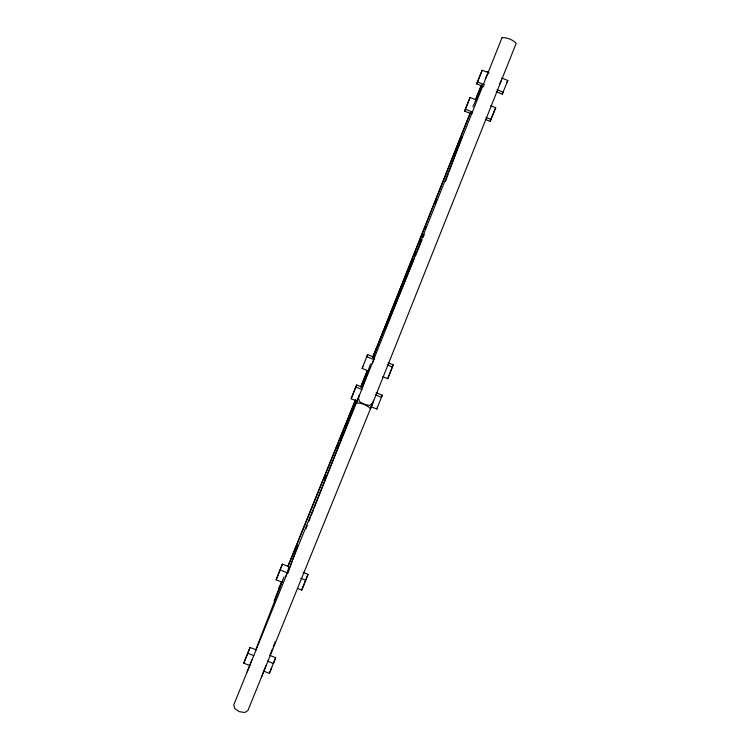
<?xml version="1.0" encoding="UTF-8"?>
<svg xmlns="http://www.w3.org/2000/svg" width="750" height="750" viewBox="0 0 750 750"><rect width="100%" height="100%" fill="white"/><g stroke="black" fill="none" stroke-linecap="round" stroke-linejoin="round"><path stroke-width="1.12" d="M287.925 573.159L297.525 545.681M357.253 401.212L351.188 398.784L351.956 396.666L356.663 384.966L362.719 387.394M368.194 370.866L362.128 368.438L362.897 366.319M351.188 398.784L356.663 384.966M373.903 359.569L374.672 357.45L367.603 354.619L366.834 356.737L373.903 359.569L372.197 363.825M357.525 400.069L359.484 394.622M362.241 386.991L370.491 364.097M373.641 400.284L371.672 405.731L371.634 403.434M370.725 406.613L376.791 409.041L377.559 406.913M382.678 376.669L387.731 378.684L393.197 364.866L388.144 362.841M376.2 392.784L382.256 395.212L381.497 397.341L375.431 394.913M387.731 378.684L393.197 364.866M445.491 181.528L448.303 173.878M449.109 171.694L461.962 136.734M249.862 665.578L243.797 663.15L246.066 657.319L250.069 647.447L256.134 649.875M282.197 582.263L276.131 579.834L282.403 564.131L289.481 566.962L285.609 576.741M243.797 663.15L250.069 647.447M276.131 579.834L282.403 564.131M274.097 600.797L281.803 581.625M247.191 671.85L251.85 659.85M255.656 650.025L284.025 576.919M372.863 357.459L373.641 355.453L372.769 357.609M261.337 677.512L265.997 665.513M270.234 654.6L272.353 649.144M273.197 646.959L275.316 641.503M263.334 670.969L269.4 673.397L271.669 667.566M297.694 588.469L301.734 590.081L308.006 574.378L302.953 572.362M269.606 655.266L275.672 657.694L273.412 663.525L267.347 661.097M301.734 590.081L308.006 574.378M305.972 528.731L307.266 525.459M308.981 521.1L310.275 517.837M311.137 515.653L313.294 510.206M314.156 508.031L356.794 400.191M361.959 387.122L362.822 384.938M464.559 111.112L465.403 109.209L472.481 112.041L471.628 113.953L464.559 111.112L470.091 97.462L476.156 99.891M465.403 109.209L470.091 97.462M483.75 86.719L476.672 83.878L482.213 70.228L488.269 72.656M476.672 83.878L482.213 70.228M372.638 357.6L470.297 112.716M475.5 99.656L481.144 85.5M373.031 356.962L470.241 113.166M475.453 100.106L481.528 84.862M486.112 119.747L490.163 121.369L495.694 107.709L490.641 105.684M490.163 121.369L495.694 107.709M496.209 91.706L502.275 94.134L507.806 80.475L501.75 78.047M362.128 368.438L367.603 354.619M324 479.297L325.312 476.034M336.666 447.778L337.978 444.525M339.731 440.175L341.034 436.913M341.916 434.738L343.219 431.484M344.972 427.134L346.716 422.784M348.028 419.531L355.022 402.141M361.134 386.925L367.688 370.631M373.369 356.503L393.469 306.516M394.341 304.341L396.525 298.912M397.406 296.737L399.591 291.3M400.463 289.134L402.206 284.784M403.519 281.522L407.016 272.831M407.887 270.656L410.072 265.228M410.944 263.053L412.256 259.791M414.009 255.441L415.312 252.188M418.378 244.575L420.562 239.147M421.434 236.972L422.747 233.709M424.491 229.369L425.803 226.106M434.981 203.287L436.294 200.025M376.791 409.041L382.256 395.212M279 588.159L281.634 581.663M287.784 566.512L355.453 399.862M360.731 386.878L367.322 370.641M373.031 356.578L376.988 346.837A7.678 4.312 22.1 0 1 377.963 345.628M287.963 566.475L355.631 399.816M360.9 386.831L367.491 370.603M288.675 568.941L289.481 566.962M269.4 673.397L275.672 657.694M385.05 329.634L414.497 258.178M415.387 256.012L422.081 239.775M422.972 237.609L424.303 234.366M472.903 106.781L482.419 85.378M485.278 78.956L487.181 74.681L488.803 73.031M499.425 84.619L501.328 80.344M506.962 82.378L507.806 80.475M502.275 94.134L503.128 92.222L497.063 89.794M288.075 569.044L289.575 567.712M486.891 71.578L488.925 72.394M477.525 81.975L484.594 84.806M485.953 117.441L491.006 119.456M387.384 364.969L392.438 366.984M355.894 387.094L361.959 389.513M280.144 569.963L287.213 572.794M300.684 578.194L305.738 580.219M247.809 653.278L253.875 655.706M278.897 589.716A7.678 4.312 22.1 0 1 279.966 586.95M502.069 37.603L356.306 403.144L358.791 403.05L369.422 405.487L372.6 403.481L247.931 710.494L244.762 712.5L239.297 711.675L234.75 708.497L233.784 704.822L358.444 397.819L359.419 401.484L368.794 407.053L370.453 408.806L516.216 43.266C512.672 39.647 507.122 37.472 502.069 37.603"/></g></svg>
